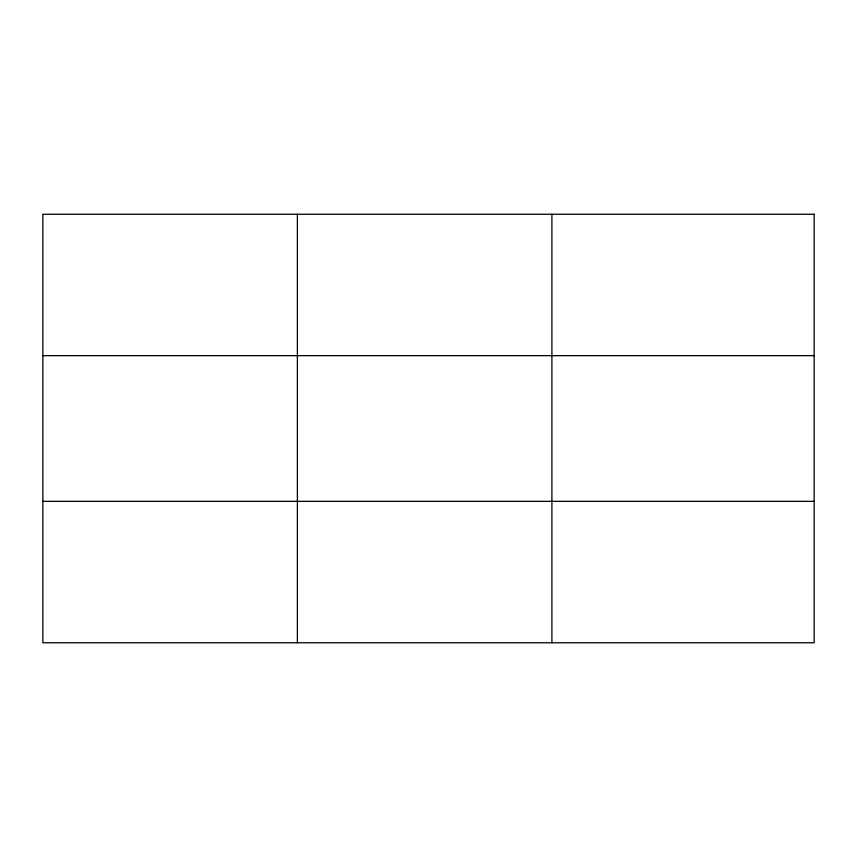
<?xml version="1.0" encoding="UTF-8"?>
<svg xmlns="http://www.w3.org/2000/svg" width="857" height="857" viewBox="0 0 857 857"><rect width="100%" height="100%" fill="white"/><g stroke="black" fill="none" stroke-linecap="round" stroke-linejoin="round"><path stroke-width="1.29" d="M297.379 642.75L297.379 214.25M551.908 642.75L551.908 214.25M42.85 355.655L814.15 355.655M42.85 501.345L814.15 501.345M814.15 214.25L42.85 214.25L42.85 642.75L814.15 642.75L814.15 214.25"/></g></svg>
